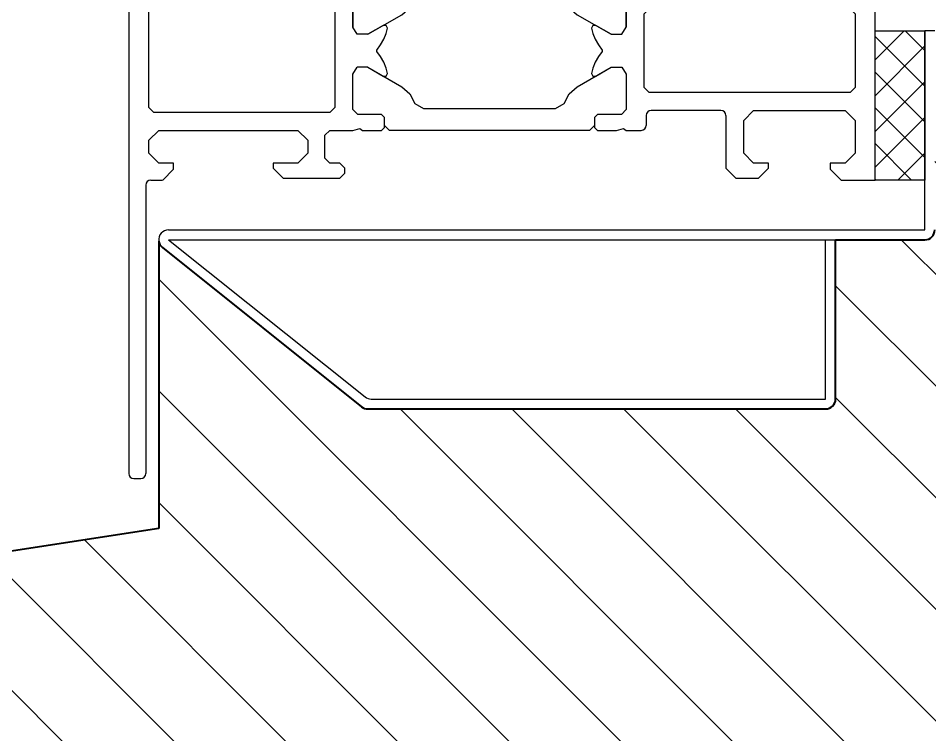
# Model space of a CAD drawing. Header units: millimetres. Extents: x 1251.1 to 1334.1, y 1577.6 to 1641.3.
# Drawn here: x 1275.2268 to 1275.3184, y 1612.5195 to 1612.5915 of the extents above; entities that cross this region are included whole.
import ezdxf

# ---------------------------------------------------------------- set-up
doc = ezdxf.new("R2010")
doc.units = ezdxf.units.MM
doc.linetypes.add('ACAD_ISO02W100', pattern=[15, 12, -3])
doc.layers.add('MONTANTI sezioni - windows structure section', color=2, linetype='Continuous')
doc.layers.add('MURATURA', color=140, linetype='Continuous')
for name, color, linetype, lineweight in [('MURATURA sezioni - section wall', 7, 'Continuous', 40), ('SEZIONI medie - small section', 2, 'Continuous', 25), ('TRATTEGGIO - hatch', 252, 'Continuous', 20)]:
    doc.layers.add(name, color=color, linetype=linetype, lineweight=lineweight)

# ---------------------------------------------------------------- blocks, each defined once
blk = doc.blocks.new('199120')
at = {"layer": 'MONTANTI sezioni - windows structure section', "linetype": 'Continuous'}
for p, q in [((-30, 74.49993897000002), (-30, 73.79992676)), ((26, 74.99993897000002), (-29.5, 74.99993897000002)), ((26, 71.59991455), (26, 74.99993897000002)), ((-0.5, 73.29992676), (-29.5, 73.29992676)), ((0, 72.79992676), (0, 71.59997558999999)), ((1.700012209999997, 71.99993897000002), (2.700012209999997, 72.99993897000002)), ((2.700012209999997, 72.99993897000002), (4, 72.99993897000002)), ((4, 72.99993897000002), (5, 71.99993897000002)), ((6.799987790000003, 72.49993897000002), (7.299987790000003, 72.99993897000002)), ((6.799987790000003, 54.79998778999999), (6.799987790000003, 72.49993897000002)), ((7.299987790000003, 72.99993897000002), (18.70001221, 72.99993897000002)), ((18.70001221, 72.99993897000002), (19.20001221, 72.49993897000002)), ((19.20001221, 72.49993897000002), (19.20001221, 54.79998778999999)), ((21, 71.99993897000002), (22, 72.99993897000002)), ((22, 72.99993897000002), (23.29998779, 72.99993897000002)), ((23.29998779, 72.99993897000002), (24.29998779, 71.99993897000002)), ((0, 71.59991455), (1.100036619999997, 70.49993897000002)), ((1.700012209999997, 70.5), (1.700012209999997, 71.99993897000002)), ((5, 71.99993897000002), (5, 65.99993897000002)), ((21, 66), (21, 71.99993897000002)), ((24.29998779, 71.99993897000002), (24.29998779, 70.49993897000002)), ((24.89996338, 70.5), (25.99993897, 71.60003661999997)), ((1.09997559, 70.5), (1.700012209999997, 70.5)), ((24.29998779, 70.5), (24.89996338, 70.5)), ((5, 66), (5, 65)), ((21, 65), (21, 66)), ((5, 65), (5, 58)), ((21, 58), (21, 65)), ((1.200012209999997, 60.5), (0.200012209999997, 59.5)), ((1.700012209999997, 60.5), (1.200012209999997, 60.5)), ((1.700012209999997, 58), (1.700012209999997, 60.5)), ((24.79998779, 60.5), (24.29998779, 60.5)), ((24.29998779, 60.5), (24.29998779, 58)), ((25.79998779, 59.5), (24.79998779, 60.5)), ((0.200012209999997, 59.5), (0.200012209999997, 53.80004882999998)), ((25.79998779, 53.79998778999999), (25.79998779, 59.5)), ((2.700012209999997, 57), (1.700012209999997, 58)), ((5, 58), (4, 57)), ((22, 57), (21, 58)), ((24.29998779, 58), (23.29998779, 57)), ((4, 57), (2.700012209999997, 57)), ((23.29998779, 57), (22, 57)), ((1.700012209999997, 54.79998778999999), (2.200012209999997, 55.29998778999999)), ((2.200012209999997, 55.29998778999999), (4.5, 55.29998778999999)), ((4.5, 55.29998778999999), (5, 54.79998778999999)), ((21, 54.79998778999999), (21.5, 55.29998778999999)), ((21.5, 55.29998778999999), (23.79998779, 55.29998778999999)), ((23.79998779, 55.29998778999999), (24.29998779, 54.79998778999999)), ((1.700012209999997, 53.79998778999999), (1.700012209999997, 54.79998778999999)), ((5, 54.79998778999999), (5, 52.5)), ((7.299987790000003, 54.29998778999999), (6.799987790000003, 54.79998778999999)), ((18.70001221, 54.29998778999999), (7.299987790000003, 54.29998778999999)), ((19.20001221, 54.79998778999999), (18.70001221, 54.29998778999999)), ((21, 52.5), (21, 54.79998778999999)), ((24.29998779, 54.79998778999999), (24.29998779, 53.79998778999999)), ((0.200012209999997, 53.79998778999999), (0.700012209999997, 53.29998778999999)), ((0.700012209999997, 53.29998778999999), (1.200012209999997, 53.29998778999999)), ((1.200012209999997, 53.29998778999999), (1.700012209999997, 53.79998778999999)), ((24.29998779, 53.79998778999999), (24.79998779, 53.29998778999999)), ((24.79998779, 53.29998778999999), (25.29998779, 53.29998778999999)), ((25.29998779, 53.29998778999999), (25.79998779, 53.79998778999999)), ((5, 52.5), (5.200012209999997, 51.77001953000001)), ((6.59997559, 52), (7.09997559, 52.5)), ((6.59997559, 52), (7.09997559, 52.5)), ((7.09997559, 52.5), (10.63995360999999, 52.5)), ((7.09997559, 52.5), (10.63995360999999, 52.5)), ((10.64001465, 52.5), (11.34002685999999, 52.04998778999999)), ((14.65997315, 52.04998778999999), (15.35998535, 52.5)), ((18.89996338, 52.5), (15.35992432, 52.5)), ((15.35998535, 52.5), (18.89996338, 52.5)), ((18.89996338, 52.5), (19.39996338, 52)), ((19.39996338, 52), (18.89996338, 52.5)), ((20.79998779, 52.22998046999999), (21, 52.5)), ((21, 51.5), (20.79998779, 52.22998046999999)), ((5.200012209999997, 51.77001953000001), (5, 51.50006103999999)), ((5, 51.5), (5, 49.59997558999999)), ((6.59997559, 49.59997558999999), (6.59997559, 52)), ((6.59997559, 49.59997558999999), (6.59997559, 52)), ((11.33996582, 50.96997069999998), (11.33996582, 52.04998778999999)), ((14.65997315, 50.96997069999998), (14.65997315, 52.04998778999999)), ((19.39996338, 52), (19.39996338, 49.59997558999999)), ((19.39996338, 49.59997558999999), (19.39996338, 52)), ((21, 49.59997558999999), (21, 51.5)), ((11.33996582, 50.96997069999998), (9.380004880000001, 47.56994629000002)), ((11.33996582, 50.96997069999998), (10.45996094, 49.44995117000002)), ((14.65997315, 50.96997069999998), (16.61999512, 47.56994629000002)), ((15.53997803, 49.44995117000002), (14.65997315, 50.96990966999999)), ((5, 49.59997558999999), (5.300048829999994, 49.29998778999999)), ((6.299987790000003, 49.29998778999999), (6.59997559, 49.59997558999999)), ((6.299987790000003, 49.29998778999999), (6.59997559, 49.59997558999999)), ((11.84997559, 49.38000488), (12.41998291, 49.70001221000001)), ((12.41998291, 49.69995117000002), (12.93994141, 50.07995605999997)), ((12.94000244, 50.07995605999997), (13.05999756, 50.07995605999997)), ((13.05999756, 50.07995605999997), (13.58001709, 49.69995117000002)), ((13.58001709, 49.69995117000002), (14.15002441, 49.37994385000002)), ((19.39996338, 49.59997558999999), (19.69995117, 49.29998778999999)), ((19.70001221, 49.29998778999999), (19.40002441, 49.59997558999999)), ((20.70001221, 49.29998778999999), (21, 49.59997558999999)), ((5, 48.79998778999999), (5.5, 49.29998778999999)), ((5, 28.70001221000001), (5, 48.79998778999999)), ((5.299987790000003, 49.29998778999999), (6.299987790000003, 49.29998778999999)), ((5.5, 49.29998778999999), (6.299987790000003, 49.29998778999999)), ((10.45996094, 49.44995117000002), (10.45996094, 49.14990233999998)), ((10.45996094, 49.15002442000002), (10.7199707, 49.00006103999999)), ((10.7199707, 49), (11.25994873, 49.14001465000001)), ((11.26000977, 49.14001465000001), (11.84997559, 49.38000488)), ((14.14996338, 49.38000488), (14.73999023, 49.14001465000001)), ((14.73999023, 49.14001465000001), (15.2800293, 49.00006103999999)), ((15.27996826, 49), (15.53997803, 49.15002442000002)), ((15.53997803, 49.15002442000002), (15.53997803, 49.45007323999999)), ((19.70001221, 49.29998778999999), (20.70001221, 49.29998778999999)), ((20.5, 49.29998778999999), (19.70001221, 49.29998778999999)), ((21, 48.79998778999999), (20.5, 49.29998778999999)), ((21, 37.69995117000002), (21, 48.79992676000001)), ((8.669982910000002, 46.77001953000001), (7.700012209999997, 46.25006103999999)), ((9.380004880000001, 47.56994629000002), (8.670043949999993, 46.76989745999998)), ((16.61999512, 47.56994629000002), (17.33001709, 46.76989745999998)), ((17.33001709, 46.77001953000001), (18.30004883, 46.25006103999999)), ((7.700012209999997, 46.25), (7.200012209999997, 45.39001465000001)), ((18.29999541999999, 46.25), (18.79999541999999, 45.39001465000001)), ((7.200012209999997, 45.39001465000001), (7.200012209999997, 32.11004638999998)), ((18.79999541999999, 45.39001465000001), (18.79999541999999, 32.11004638999998)), ((25.29998779, 37.69995117000002), (21, 37.69995117000002)), ((25.79998779, 37.19995117000002), (25.29998779, 37.69995117000002)), ((25.79998779, 36.36999512), (25.79998779, 37.20001221000001)), ((21, 35.19995117000002), (22, 36.19995117000002)), ((22, 36.19995117000002), (24.29998779, 36.19995117000002)), ((24.29998779, 36.19995117000002), (24.29998779, 35.19995117000002)), ((25.05999756, 35.40002442000002), (25.79998779, 36.37005614999998)), ((21, 32.20001221000001), (21, 35.20001221000001)), ((24.29998779, 35.19995117000002), (25.05999756, 35.39990233999998)), ((7.200012209999997, 32.10998534999999), (7.700012209999997, 31.25)), ((18.79998779, 32.10998534999999), (18.29998779, 31.25)), ((22, 31.20001221000001), (21, 32.20001221000001)), ((25.05999756, 32), (24.29998779, 32.20001221000001)), ((24.29998779, 32.20001221000001), (24.29998779, 31.20001221000001)), ((7.700012209999997, 31.25), (8.670043949999993, 30.72998046999999)), ((18.29998779, 31.25), (17.33001709, 30.72998046999999)), ((24.29998779, 31.20001221000001), (22, 31.20001221000001)), ((25.79998779, 31.02996825999998), (25.05999756, 32)), ((8.669982910000002, 30.72998046999999), (9.380004880000001, 29.92999268)), ((17.33001709, 30.72998046999999), (16.62005615, 29.92999268)), ((25.79998779, 30.20001221000001), (25.79998779, 31.03002930000002)), ((9.380004880000001, 29.92999268), (11.34002685999999, 26.52996825999998)), ((16.61999512, 29.92999268), (14.65997315, 26.52996825999998)), ((21, 28.70001221000001), (21, 29.70001221000001)), ((21, 29.70001221000001), (25.29998779, 29.70001221000001)), ((25.29998779, 29.70001221000001), (25.79998779, 30.20001221000001)), ((5.5, 28.20001221000001), (5, 28.70001221000001)), ((10.7199707, 28.5), (10.45996094, 28.34997558999999)), ((11.26000977, 28.35998534999999), (10.7199707, 28.5)), ((15.27996826, 28.5), (14.73999023, 28.35998534999999)), ((15.53997803, 28.34997558999999), (15.27996826, 28.5)), ((20.5, 28.20001221000001), (21, 28.70001221000001)), ((5.299987790000003, 28.20001221000001), (5, 27.90002442000002)), ((5, 27.89996337999997), (5, 26)), ((6.299987790000003, 28.20001221000001), (5.299987790000003, 28.20001221000001)), ((6.299987790000003, 28.20001221000001), (5.499938970000002, 28.20001221000001)), ((6.59997559, 27.89996337999997), (6.299987790000003, 28.19995117000002)), ((6.59997559, 27.89996337999997), (6.299987790000003, 28.19995117000002)), ((6.59997559, 25.5), (6.59997559, 27.89996337999997)), ((6.59997559, 25.5), (6.59997559, 27.89996337999997)), ((10.45996094, 28.34997558999999), (10.45996094, 28.04998778999999)), ((10.45996094, 28.04998778999999), (11.33996582, 26.52996825999998)), ((11.84997559, 28.11999512), (11.25994873, 28.35998534999999)), ((12.41998291, 27.79998778999999), (11.84997559, 28.11999512)), ((12.94000244, 27.41998290999999), (12.41998291, 27.79998778999999)), ((13.58001709, 27.79998778999999), (13.05999756, 27.41998290999999)), ((14.14996338, 28.11999512), (13.57995606, 27.79998778999999)), ((14.73999023, 28.35998534999999), (14.15002441, 28.11999512)), ((14.65997315, 26.52996825999998), (15.53997803, 28.04998778999999)), ((15.53997803, 28.04998778999999), (15.53997803, 28.34997558999999)), ((19.39996338, 27.89996337999997), (19.69995117, 28.19995117000002)), ((19.39996338, 27.89996337999997), (19.39996338, 25.5)), ((19.39996338, 25.5), (19.39996338, 27.89996337999997)), ((19.70001221, 28.20001221000001), (19.40002441, 27.90002442000002)), ((20.70001221, 28.20001221000001), (19.70001221, 28.20001221000001)), ((19.70001221, 28.20001221000001), (20.50006104, 28.20001221000001)), ((21, 27.89996337999997), (20.70001221, 28.19995117000002)), ((21, 26), (21, 27.89996337999997)), ((13.05999756, 27.41998290999999), (12.94000244, 27.41998290999999)), ((5, 26), (5.200012209999997, 25.26995849999997)), ((11.33996582, 26.52996825999998), (11.33996582, 25.44995117000002)), ((11.33996582, 26.52996825999998), (11.33996582, 25.44995117000002)), ((14.65997315, 26.52996825999998), (14.65997315, 25.44995117000002)), ((20.79998779, 25.72998046999999), (21, 26)), ((21, 25), (20.79998779, 25.72998046999999)), ((5.200012209999997, 25.26995849999997), (5, 25)), ((5, 25), (5, 23.5)), ((7.09997559, 25), (6.59997559, 25.5)), ((7.09997559, 25), (6.59997559, 25.5)), ((10.64001465, 25), (7.100036619999997, 25)), ((10.64001465, 25), (7.100036619999997, 25)), ((11.33996582, 25.44995117000002), (10.63995360999999, 24.99993897000002)), ((11.33996582, 25.44995117000002), (10.63995360999999, 24.99993897000002)), ((14.65997315, 25.44995117000002), (15.35998535, 24.99993897000002)), ((18.89996338, 25), (15.35992432, 25)), ((15.35998535, 25), (18.89996338, 25)), ((19.39996338, 25.5), (18.89996338, 25)), ((18.89996338, 25), (19.39996338, 25.5)), ((21, 23.5), (21, 25)), ((6.5, 23), (5.5, 23)), ((8.799987790000003, 22.69995117000002), (9.299987790000003, 23.19995117000002)), ((9.299987790000003, 23.19995117000002), (16.70001221, 23.19995117000002)), ((16.70001221, 23.19995117000002), (17.20001221, 22.69995117000002)), ((19, 22.5), (19.5, 23)), ((19.5, 23), (20.5, 23)), ((20.5, 23), (21, 23.5)), ((7, 15.5), (7, 22.5)), ((8.799987790000003, 2.5), (8.799987790000003, 22.69995117000002)), ((17.20001221, 22.69995117000002), (17.20001221, 2.499938970000017)), ((19, 13.42999268), (19, 22.5)), ((1.200012209999997, 15), (0.200012209999997, 14)), ((6.5, 15), (1.200012209999997, 15)), ((41.39996338, 15), (40.89996338, 14.29998778999999)), ((44.20001221, 15), (41.40002441, 15)), ((44.70001221, 14.5), (44.20001221, 15)), ((49.20001221, 15), (48.70001221, 14.5)), ((50.5, 15), (49.20001221, 15)), ((51, 14.5), (50.5, 15)), ((0.200012209999997, 14), (0.200012209999997, 11.69995117000002)), ((40.89996338, 14.29998778999999), (41.39996338, 13.79998778999999)), ((41.39996338, 13.79998778999999), (41.89996338, 13.79998778999999)), ((41.89996338, 13.79998778999999), (42.39996338, 13.29998778999999)), ((43.70001221, 12.5), (43.70001221, 14)), ((43.70001221, 14), (44.70001221, 14)), ((44.70001221, 14), (44.70001221, 14.5)), ((48.70001221, 14.5), (48.70001221, 14)), ((48.70001221, 14), (49.70001221, 14)), ((49.70001221, 14), (49.70001221, 12.5)), ((51, 0.5), (51, 14.5)), ((1.700012209999997, 12.19995117000002), (2.700012209999997, 13.19995117000002)), ((2.700012209999997, 13.19995117000002), (6, 13.19995117000002)), ((6, 13.19995117000002), (7, 12.19995117000002)), ((19.92999268, 12.42999268), (19, 13.42999268)), ((42.39996338, 13.29998778999999), (42.39996338, 12.5)), ((1.700012209999997, 10.69995117000002), (1.700012209999997, 12.19995117000002)), ((7, 12.19995117000002), (7, 2.999938970000017)), ((26, 12), (19.92999268, 12.42999268)), ((41.89996338, 12), (25.99993897, 12)), ((42.39996338, 12.5), (41.89996338, 12)), ((44.70001221, 11.5), (43.70001221, 12.5)), ((49.70001221, 12.5), (48.70001221, 11.5)), ((0.200012209999997, 11.69995117000002), (1.200012209999997, 10.69995117000002)), ((48.70001221, 11.5), (44.70001221, 11.5)), ((1.200012209999997, 10.69995117000002), (1.700012209999997, 10.69995117000002)), ((48.70001221, 10.29998778999999), (19.5, 10.29998778999999)), ((19, 9.799987789999989), (19, 2.5)), ((49.20001221, 2.5), (49.20001221, 9.799987789999989)), ((1.09997559, 4.5), (0, 3.399963379999974)), ((1.700012209999997, 4.5), (1.100036619999997, 4.5)), ((1.700012209999997, 3), (1.700012209999997, 4.5)), ((0, 3.399963379999974), (0, 0)), ((2.700012209999997, 2), (1.700012209999997, 3)), ((7, 3), (6, 2)), ((6, 2), (2.700012209999997, 2)), ((9.299987790000003, 2), (8.799987790000003, 2.5)), ((16.70001221, 2), (9.299987790000003, 2)), ((17.20001221, 2.5), (16.70001221, 2)), ((48.70001221, 2), (19.5, 2)), ((0, 0), (50.5, 0)), ((50.5, 0), (51, 0.5))]:
    blk.add_line(p, q, dxfattribs=at)
for centre, start, end in [((-29.5, 74.49993897000002), 90, 180), ((-29.5, 73.79992676), 180, 270), ((-0.5, 72.79992676), 0, 90), ((5.5, 23.5), 180, 270), ((6.5, 22.5), 0, 90), ((6.5, 15.5), 270, 0), ((19.5, 9.799987789999989), 90, 180), ((48.70001221, 9.799987789999989), 0, 90), ((19.5, 2.5), 180, 270), ((48.70001221, 2.5), 270, 0)]:
    blk.add_arc(centre, 0.5, start, end, dxfattribs=at)

msp = doc.modelspace()

# ---------------------------------------------------------------- hatches: boundary and pattern name
at = {"layer": 'MURATURA', "linetype": 'ACAD_ISO02W100'}
h = msp.add_hatch(dxfattribs=at)
h.set_pattern_fill('ANSI35', color=3, scale=0.05)
h.set_pattern_definition([(45, (0, 0), (-0.2245064030267288, 0.2245064030267289), []), (45, (0.2245065000000001, 0), (-0.2245064030267288, 0.2245064030267289), [0.396875, -0.079375, 0, -0.079375])])
h.paths.add_polyline_path([(1275.456753483145, 1615.634523159729), (1275.156753483145, 1615.634523159729), (1275.156753483145, 1613.888217224021), (1275.456753483146, 1613.888217224021)])
h.paths.add_polyline_path([(1275.456753483146, 1612.502217224021), (1275.156753483145, 1612.502217224021), (1275.156753483145, 1611.751262682027), (1275.456753483146, 1611.751262682027)])
h.paths.add_polyline_path([(1275.456753483146, 1611.751262682027), (1275.156753483145, 1611.751262682027), (1275.156753483145, 1610.859523159729), (1275.456753483146, 1610.859523159729)])
h.paths.add_polyline_path([(1276.706753483145, 1610.859523159729), (1275.456753483145, 1610.859523159729), (1275.456753483146, 1610.559523159729), (1276.706753483145, 1610.559523159729)])
h.paths.add_polyline_path([(1280.083173709272, 1610.859523159729), (1279.606753483146, 1610.859523159729), (1278.092753483145, 1610.859523159729), (1278.092753483145, 1610.559523159729), (1280.083173709272, 1610.559523159729)])
h.paths.add_polyline_path([(1281.066059752196, 1610.798323204241), (1281.088141802334, 1610.798323204241), (1281.088141802334, 1610.853528329592), (1281.066059752196, 1610.853528329592), (1280.383173709272, 1610.859523159729), (1280.383173709272, 1610.559523159729), (1281.066059752196, 1610.559523159729)])
h.paths.add_polyline_path([(1286.476753483145, 1610.859523159729), (1283.906555309423, 1610.859523159729), (1283.906555309423, 1610.559523159729), (1286.476753483145, 1610.559523159729)])
h.paths.add_polyline_path([(1283.431753483145, 1610.859523159729), (1282.810541713302, 1610.859523159729), (1282.810541713302, 1610.853528329592), (1282.788459663164, 1610.853528329592), (1282.788459663164, 1610.798323204241), (1282.810541713302, 1610.798323204241), (1282.810541713302, 1610.559523159729), (1283.431753483145, 1610.559523159729)])
h.paths.add_polyline_path([(1287.856753483145, 1610.859523159729), (1286.476753483145, 1610.859523159729), (1286.476753483145, 1610.559523159729), (1287.856753483145, 1610.559523159729)])
h.paths.add_polyline_path([(1288.156753483145, 1620.259523159729), (1287.856753483144, 1620.259523159729), (1287.856753483144, 1619.927217224021), (1288.156753483145, 1619.927217224021)])
h.paths.add_polyline_path([(1288.156753483145, 1618.409523159729), (1287.856753483144, 1618.409523159729), (1287.856753483144, 1618.059523159729), (1287.731753483143, 1618.059523159729), (1287.731753483143, 1618.042164282457), (1287.742994117388, 1618.042291516555), (1287.743056600734, 1618.036771357635), (1287.731753483143, 1618.036643416282), (1287.731753483143, 1617.909523159729), (1287.856753483144, 1617.909523159729), (1287.856753483144, 1616.268433821685, -0.09632442020552003), (1287.890346662308, 1616.260620894303), (1287.892460222294, 1616.261089947665, -1.409615050015798), (1287.905630186941, 1616.253700762244), (1287.920838684319, 1616.253700762244), (1287.920838684319, 1616.267700762244), (1287.925838684319, 1616.267700762244), (1287.925838684319, 1616.302200762244), (1288.035838684319, 1616.302200762244), (1288.035838684319, 1616.312200762244), (1287.980838684319, 1616.312200762244), (1287.980838684319, 1617.512200762244), (1287.941338684319, 1617.505000762244, -0.4142135623731002), (1287.942638684319, 1617.503700762245), (1287.946338684319, 1617.469200762244, -0.4142135623730951), (1287.947338684318, 1617.470200762244), (1287.966338684319, 1617.470200762244), (1287.966338684319, 1617.455200762245), (1287.942838684319, 1617.455200762245), (1287.942838684319, 1617.016534821501), (1287.942838684319, 1616.985674771253, -0.3790516119486363), (1287.94607038237, 1616.972544212884, 0.620867106915617), (1287.947540199818, 1616.971518201157, -0.7297554518617066), (1287.955522456552, 1616.949632983766, -0.5119182938506173), (1287.956838684318, 1616.948684300468), (1287.956838684319, 1616.927684300468), (1287.952838684319, 1616.927684300468), (1287.952838684319, 1616.918184300468), (1287.946088684319, 1616.915184300468), (1287.946088684319, 1616.913784821501), (1287.952838684319, 1616.913784821501), (1287.945588684319, 1616.915684300468, -1), (1287.944588684318, 1616.915684300468), (1287.94437192472, 1616.913784821501), (1287.944588684318, 1616.913784821501), (1287.944588684318, 1616.917684300468), (1287.943588684319, 1616.917684300468), (1287.944588684318, 1616.915684300468, 1), (1287.945588684319, 1616.915684300468), (1287.944588575847, 1616.927173886061, 0.4203278659906254), (1287.944088684319, 1616.927684300468), (1287.943338684319, 1616.927684300468, -0.4142135625510318), (1287.942838684319, 1616.928184300468, -1.067497911794788), (1287.945359165693, 1616.928349049124), (1287.946088684319, 1616.930989715194), (1287.946088684319, 1616.939684300468), (1287.945600615065, 1616.945331958972, -0.4883684815509557), (1287.945280935352, 1616.943787409157), (1287.944338684319, 1616.945431950885), (1287.944338684319, 1616.943818275064, 0.5773502690743991), (1287.945838684319, 1616.944684300468, 0.4202604686357269), (1287.937034562273, 1616.947708077995), (1287.938477291764, 1616.945190034751), (1287.937926534358, 1616.947245489373), (1287.935452718998, 1616.94839904842), (1287.935210026717, 1616.948008377082), (1287.934457858347, 1616.948862959561), (1287.931838684319, 1616.950084300468), (1287.93387604004, 1616.951034335043), (1287.936049672383, 1616.956321624474), (1287.938763953429, 1616.951584300468), (1287.939728677248, 1616.951584300468), (1287.942838684319, 1616.956970990725), (1287.942838684319, 1616.97516320439), (1287.942482823222, 1616.975784300468), (1287.941567801006, 1616.975784300468), (1287.939040546635, 1616.971406967493), (1287.937071039432, 1616.974844413209), (1287.935452718998, 1616.97559904842), (1287.935210026717, 1616.975208377082), (1287.934457858347, 1616.976062959561), (1287.931838684319, 1616.977284300468), (1287.930838684319, 1616.977284300468), (1287.919262518752, 1616.981334821501), (1287.910688684318, 1616.984334821501, -0.4142135623730947), (1287.910188684318, 1616.984834821501), (1287.910188684318, 1616.987334821501), (1287.942838684319, 1616.987334821501), (1287.942838684319, 1617.016534821501), (1287.942838684319, 1617.450700762244), (1287.942654862448, 1617.450900762244), (1287.923238684319, 1617.450900762244), (1287.923238684319, 1617.448900762245), (1287.916688684319, 1617.448900762245), (1287.916688684319, 1617.450900762244), (1287.898038684319, 1617.450900762244), (1287.898038684319, 1617.464700762245), (1287.884338684318, 1617.464700762245), (1287.884338684318, 1617.466543243461, -0.271448357002577), (1287.884338684318, 1617.476858281027), (1287.884338684318, 1617.531479555636), (1287.892003929958, 1617.556200762245), (1287.890666078769, 1617.556200762245, 0.8555416619106179), (1287.889748667093, 1617.562057045812), (1287.888338684319, 1617.564700762244), (1287.8901844182, 1617.564700762244), (1287.891683197536, 1617.573200762244), (1287.900338684319, 1617.573200762244), (1287.900338684319, 1617.573700762244, 0.2035297149911668), (1287.893862767395, 1617.570950762245), (1287.89534493823, 1617.570950762245, -0.3567297367405337), (1287.905406158356, 1617.57210024592, 0.2481821583237706), (1287.912838684319, 1617.571249655855), (1287.912838684319, 1617.574300762245), (1287.915838684318, 1617.573700762244), (1287.915838684318, 1617.605200762245), (1288.156753483145, 1617.605200762245)])
h.paths.add_polyline_path([(1287.927988684319, 1617.440700762244), (1287.928888684318, 1617.440700762244, 1), (1287.928888684318, 1617.441300762245), (1287.9282427172, 1617.441160347003, -0.5898519522632197)], flags=16)
h.paths.add_polyline_path([(1287.927688684319, 1616.999234821501, -7.433347962074191), (1287.926252754182, 1617.003457354266, 0.8217885193811031), (1287.926138684319, 1617.004034821501, 2.061552811797804), (1287.924938684319, 1617.003734821501)], flags=16)
h.paths.add_polyline_path([(1287.927688684319, 1616.995034821501), (1287.928688684319, 1616.989534821501), (1287.928688684319, 1616.992534821501), (1287.927688684319, 1617.00344391241)], flags=16)
h.paths.add_polyline_path([(1287.928688684319, 1617.450700762244), (1287.928688684319, 1617.447700762244), (1287.927488684319, 1617.430900762244), (1287.927488684319, 1616.995034821501), (1287.926688684319, 1616.995034821501), (1287.926688684319, 1617.430900762244), (1287.926688684319, 1617.445000762245)], flags=16)
h.paths.add_polyline_path([(1287.918888684319, 1617.445200762244), (1287.918888684319, 1617.430700762244), (1287.918888684319, 1616.995034821501), (1287.916688684319, 1616.989534821501), (1287.916688684319, 1616.992534821501), (1287.917688684319, 1617.430700762244), (1287.917688684319, 1617.445200762244)], flags=16)
h.paths.add_polyline_path([(1287.902538684318, 1617.450700762244), (1287.902538684318, 1617.016534821501), (1287.906438684319, 1616.988884821501), (1287.906438684319, 1617.016534821501)], flags=16)
h.paths.add_polyline_path([(1287.918688684319, 1617.445000762245), (1287.918688684319, 1617.430900762244), (1287.917888684319, 1617.430900762244), (1287.917888684319, 1617.445000762245)], flags=0)
h.paths.add_polyline_path([(1287.918688684319, 1616.995034821501), (1287.917888684319, 1616.995034821501), (1287.917888684319, 1617.016534821501), (1287.918688684319, 1617.016534821501)], flags=0)
h.paths.add_polyline_path([(1287.947221021968, 1616.976684300468), (1287.946095408117, 1616.976684300468), (1287.946095408117, 1616.972592205622, 0.105172265182314)], flags=17)
h.paths.add_polyline_path([(1287.947221021968, 1616.977884300468), (1287.945910087964, 1616.977884300468), (1287.945910087964, 1616.982318006593, -0.1148136773592622)], flags=17)
h.paths.add_polyline_path([(1287.905538684319, 1616.935034821501), (1287.905338684319, 1616.935034821501), (1287.905338684319, 1616.925034821501), (1287.905538684319, 1616.924881880325)], flags=16)
h.paths.add_polyline_path([(1287.942638684319, 1616.911831412435), (1287.941567801006, 1616.907834821501), (1287.942532524826, 1616.907834821501), (1287.942638684319, 1616.908020105157)], flags=16)
h.paths.add_polyline_path([(1287.942357822973, 1616.907182825313), (1287.942410728055, 1616.907380269766), (1287.942195012734, 1616.90700663987)], flags=0)
h.paths.add_polyline_path([(1287.942748225786, 1616.906934821501), (1287.942838684319, 1616.907477645112), (1287.942838684319, 1616.907834821501), (1287.941548385876, 1616.907834821501), (1287.941698365865, 1616.906934821501)], flags=0)
h.paths.add_polyline_path([(1287.941538684319, 1616.911026916347), (1287.943588684319, 1616.911026916347), (1287.943588684319, 1616.913784821501), (1287.941538684319, 1616.926312599279)], flags=16)
h.paths.add_polyline_path([(1287.912529455188, 1616.917851586117), (1287.911888684319, 1616.917209015733), (1287.911888684319, 1616.923734430852, -0.4784323438488244)], flags=16)
h.paths.add_polyline_path([(1287.954588684319, 1616.911034821501), (1287.953588684318, 1616.913784821501), (1287.953588684318, 1616.911034821501)], flags=16)
h.paths.add_polyline_path([(1287.950838684319, 1616.896534821501), (1287.951088684319, 1616.896534821501), (1287.951088684319, 1616.899284821501), (1287.951052778073, 1616.900634821501), (1287.950838684319, 1616.900634821501)], flags=16)
h.paths.add_polyline_path([(1287.954588684319, 1616.899284821501), (1287.954588684319, 1616.89946099648), (1287.95452462069, 1616.899284821501)], flags=16)
h.paths.add_polyline_path([(1287.946088684319, 1616.893784821501), (1287.948458625405, 1616.893784821501), (1287.946088684319, 1616.896349458234)], flags=16)
h.paths.add_polyline_path([(1287.942482823222, 1616.899734821501), (1287.941567801006, 1616.899734821501), (1287.941307993385, 1616.899284821501), (1287.942740653691, 1616.899284821501)], flags=0)
h.paths.add_polyline_path([(1287.92787604004, 1616.905384786926), (1287.926896192359, 1616.905841697403), (1287.927165983944, 1616.904834821501), (1287.928102133703, 1616.904834821501)], flags=16)
h.paths.add_polyline_path([(1287.928457858347, 1616.907556162408), (1287.928097746804, 1616.907388239638), (1287.928312453654, 1616.907013504708)], flags=16)
h.paths.add_polyline_path([(1287.938410728055, 1616.907380269765), (1287.937801809433, 1616.906325591775), (1287.937964968686, 1616.905716673154)], flags=0)
h.paths.add_polyline_path([(1287.938898205775, 1616.907834821501), (1287.937567801006, 1616.907834821501), (1287.936964968686, 1616.905585020655), (1287.937165983944, 1616.904834821501), (1287.938398272479, 1616.904834821501)], flags=0)
h.paths.add_polyline_path([(1287.939567801006, 1616.907834821501), (1287.939048185764, 1616.908734821501), (1287.937770128775, 1616.906504186592), (1287.938178014302, 1616.904056546894), (1287.93824829249, 1616.903934821501), (1287.938763953429, 1616.904834821501)], flags=0)
h.paths.add_polyline_path([(1287.946914791851, 1616.903784821501, -0.2283360803227158), (1287.945187847657, 1616.895100399207), (1287.942532524826, 1616.899734821501), (1287.939567801006, 1616.899734821501), (1287.937040546634, 1616.895357488525), (1287.934532524825, 1616.899734821501), (1287.933567801006, 1616.899734821501), (1287.931494668821, 1616.896144051226), (1287.930743433566, 1616.898947699366), (1287.929452718998, 1616.899549569453), (1287.929210026717, 1616.899158898115), (1287.928457858347, 1616.900013480594), (1287.925838684319, 1616.901234821501), (1287.92787604004, 1616.902184856076), (1287.928386797842, 1616.90342725769), (1287.929703733222, 1616.908342127437), (1287.929996626441, 1616.907834821501), (1287.930532524825, 1616.907834821501), (1287.933040546634, 1616.912212154475), (1287.935567801006, 1616.907834821501), (1287.936532524825, 1616.907834821501), (1287.937048185764, 1616.908734821501), (1287.937567801006, 1616.907834821501), (1287.939629717532, 1616.904834821501), (1287.942763953429, 1616.904834821501), (1287.943567801006, 1616.907834821501), (1287.943019017432, 1616.908785342534), (1287.945910087964, 1616.908785342534), (1287.945910087964, 1616.915184300468), (1287.950588684319, 1616.915184300468, 0.520473367305674), (1287.951058581031, 1616.915855172), (1287.953588684318, 1616.910858646523), (1287.951058581031, 1616.915855172, -0.5204733673048683), (1287.950588684319, 1616.915184300468), (1287.946095408117, 1616.915184300468), (1287.946095408117, 1616.911026916347, -0.07153290864980856), (1287.947050552276, 1616.908284821501), (1287.950639377775, 1616.908284821501, 0.2808556642637923), (1287.947083163659, 1616.908109204429, -0.1072910989195366)], flags=16)
h.paths.add_polyline_path([(1287.950338684319, 1616.891184300468, -0.5204733673209005), (1287.950808581031, 1616.890513428937), (1287.952862292304, 1616.893784821501)], flags=16)
h.paths.add_polyline_path([(1287.950338684319, 1616.909184300468), (1287.949338684318, 1616.909184300468), (1287.9461923721, 1616.905734821501), (1287.947221021968, 1616.905734821501)], flags=16)
h.paths.add_polyline_path([(1287.929548385877, 1616.899734821501), (1287.930178014302, 1616.903513096107), (1287.927996626441, 1616.899734821501)], flags=0)
h.paths.add_polyline_path([(1287.933048185763, 1616.908734821501), (1287.932187199802, 1616.907232114377), (1287.932660196806, 1616.906406577146)], flags=0)
h.paths.add_polyline_path([(1287.933567801006, 1616.907834821501), (1287.932201775602, 1616.910200846904), (1287.931703733222, 1616.908342127436), (1287.93199662644, 1616.907834821501)], flags=0)
h.paths.add_polyline_path([(1287.947221021968, 1616.901834821501), (1287.946095408117, 1616.901834821501), (1287.946095408117, 1616.896542726655), (1287.941387844062, 1616.896542726655), (1287.940532524826, 1616.899734821501), (1287.937567801006, 1616.899734821501), (1287.935040546635, 1616.895357488526), (1287.930813655032, 1616.902734821501), (1287.932201260124, 1616.902734821501), (1287.932322728315, 1616.903188146961), (1287.931540508162, 1616.907882094093), (1287.93293382641, 1616.905468796098), (1287.933703733222, 1616.908342127436), (1287.936248292491, 1616.903934821501), (1287.936763953429, 1616.904834821501), (1287.943838684319, 1616.904834821501), (1287.943838684319, 1616.908837452624, -0.1980842244545885)], flags=0)
h.paths.add_polyline_path([(1287.944588684318, 1616.899284821501), (1287.945838684319, 1616.896690899069), (1287.945838684319, 1616.901834821501), (1287.944588684318, 1616.902991397146)], flags=0)
h.paths.add_polyline_path([(1287.941728677248, 1616.902734821501), (1287.942941112813, 1616.904834821501), (1287.942763953429, 1616.904834821501), (1287.941560744573, 1616.902734821501)], flags=0)
h.paths.add_polyline_path([(1287.936398272479, 1616.902734821501), (1287.937048185764, 1616.898834821501), (1287.934813655032, 1616.902734821501), (1287.936398272479, 1616.902734821501), (1287.935796734173, 1616.906344532907), (1287.93672029054, 1616.90289777362), (1287.936813655032, 1616.902734821501)], flags=0)
h.paths.add_polyline_path([(1287.910338684319, 1616.908834821501, -0.4142135623731176), (1287.910638684319, 1616.908534821501), (1287.910838684319, 1616.908534821501, 0.4142135623730951), (1287.910338684319, 1616.909034821501, 2.305040646832476), (1287.903310244635, 1616.909034821501)], flags=16)
h.paths.add_polyline_path([(1287.905538684319, 1616.899034821501, 1.287696884126436), (1287.907038684319, 1616.900034821501, 3.004626061660565)], flags=16)
h.paths.add_polyline_path([(1287.945910087964, 1616.905926916347), (1287.945838684319, 1616.906934821501), (1287.945838684319, 1616.905849646742), (1287.945910087964, 1616.90473298689)], flags=0)
h.paths.add_polyline_path([(1287.932312453654, 1616.900556138293), (1287.933017845774, 1616.901787282367), (1287.932763953429, 1616.902734821501), (1287.931728677248, 1616.902734821501)], flags=0)
h.paths.add_polyline_path([(1287.909188684319, 1616.885534821501), (1287.909188684319, 1616.887534821501), (1287.899338684319, 1616.887534821501), (1287.899338684319, 1616.872534821501), (1287.906038684319, 1616.872534821501), (1287.906038684319, 1616.871034821501), (1287.904038684319, 1616.871034821501), (1287.904038684319, 1616.869034821501), (1287.899338684319, 1616.869034821501), (1287.899338684319, 1616.858034821501), (1287.904038684319, 1616.858034821501), (1287.941338684319, 1616.856034821501), (1287.941338684319, 1616.871034821501), (1287.939338684319, 1616.871034821501), (1287.939338684319, 1616.872534821501), (1287.941338684319, 1616.887534821501), (1287.936188684319, 1616.887534821501), (1287.936188684319, 1616.885034821501), (1287.909688684319, 1616.885234821501, -0.4142135623731173), (1287.909388684319, 1616.885534821501), (1287.909388684319, 1616.887534821501), (1287.909188684319, 1616.887534821501), (1287.909188684319, 1616.885534821501, 0.7207592199694189), (1287.910088684319, 1616.885234821501), (1287.935688684319, 1616.885234821501), (1287.935905498205, 1616.885327477008, -0.2047200237792095), (1287.935688684319, 1616.885234821501), (1287.909688684319, 1616.885234821501), (1287.909688684319, 1616.885034821501, -0.4142135622399033)], flags=16)
h.paths.add_polyline_path([(1287.950838684319, 1616.886684300468, 0.414213562373095), (1287.950338684319, 1616.887184300468, 0.849882950130926), (1287.950838684319, 1616.881965206704)], flags=16)
h.paths.add_polyline_path([(1287.946838684318, 1616.870184300468), (1287.948838684319, 1616.870184300468, 0.414213562373095), (1287.949338684319, 1616.870684300468, 0.4142135622399026), (1287.949838684319, 1616.870184300468, 1.917188118692041), (1287.950366635168, 1616.870940898769), (1287.954817387085, 1616.872393207077, 0.5219940003537873), (1287.947313025968, 1616.870842414351, -0.5119182938458535)], flags=16)
h.paths.add_polyline_path([(1287.967402418237, 1616.888666090777, -0.2440710539835995), (1287.967402418237, 1616.868702510159, -0.7852834424796222), (1287.963838684319, 1616.869572314453), (1287.963838684319, 1616.882684300468), (1287.961838684319, 1616.882684300468, 1.153515665027133), (1287.964252698354, 1616.886616489485, -1.103250625712284)], flags=16)
h.paths.add_polyline_path([(1287.927988684319, 1616.824534821501), (1287.928888684318, 1616.824534821501, 1), (1287.928888684318, 1616.825134821501), (1287.9282427172, 1616.82499440626, -0.5898519522632197)], flags=0)
h.paths.add_polyline_path([(1287.927688684319, 1616.383400762244, -7.433347967348145), (1287.926252754182, 1616.38762329501, 0.821788519393153), (1287.926138684319, 1616.388200762245, 2.061552811797659), (1287.924938684319, 1616.387900762244)], flags=16)
h.paths.add_polyline_path([(1287.927688684319, 1616.383400762244), (1287.927293684319, 1616.375500762244), (1287.923438684319, 1616.375500762244), (1287.923438684319, 1616.373700762245), (1287.928688684319, 1616.373700762245), (1287.928688684319, 1616.376700762244), (1287.927688684319, 1616.385100762244)], flags=16)
h.paths.add_polyline_path([(1287.917688684319, 1616.829034821501), (1287.916688684319, 1616.834534821501), (1287.916688684319, 1616.831534821501), (1287.917688684319, 1616.632519340037)], flags=0)
h.paths.add_polyline_path([(1287.921938684319, 1616.834534821501), (1287.906438684319, 1616.834534821501), (1287.906438684319, 1616.393700762244), (1287.906438684319, 1616.373050762244), (1287.907873869503, 1616.371500762245), (1287.916688684319, 1616.371500762245), (1287.916688684319, 1616.376700762244), (1287.917888684319, 1616.397100762243), (1287.917888684319, 1616.8327348215), (1287.921938684319, 1616.832734821501)], flags=16)
h.paths.add_polyline_path([(1287.928688684319, 1616.836734821501), (1287.928688684319, 1616.831534821501), (1287.927488684319, 1616.393700762243), (1287.927488684319, 1616.828834821501), (1287.926688684319, 1616.828834821501), (1287.926688684319, 1616.393700762244), (1287.926488684319, 1616.379200762244), (1287.926488684319, 1616.829034821501), (1287.929568684319, 1616.836734821501)], flags=16)
h.paths.add_polyline_path([(1287.923938684319, 1616.840234821501), (1287.912438684319, 1616.841734821501, -1), (1287.912438684319, 1616.842734821501), (1287.921438684319, 1616.842734821501), (1287.932938684319, 1616.841234821501, -1), (1287.932938684319, 1616.840234821501)], flags=16)
h.paths.add_polyline_path([(1287.938938684319, 1616.835184821501), (1287.938938684319, 1616.393700762244), (1287.942838684319, 1616.373700762244), (1287.942838684319, 1616.393700762244)], flags=16)
h.paths.add_polyline_path([(1287.943838684319, 1616.369700762245, -0.4142135624063931), (1287.944838684319, 1616.370700762245), (1287.942838684319, 1616.370700762244)], flags=16)
h.paths.add_polyline_path([(1287.942638684319, 1616.320700762245), (1287.942638684319, 1616.352400762244), (1287.941538684319, 1616.352400762244), (1287.941538684319, 1616.337000762245)], flags=16)
h.paths.add_polyline_path([(1287.918688684319, 1616.828834821501), (1287.917888684319, 1616.828834821501), (1287.917688684319, 1616.829034821501), (1287.918688684319, 1616.829034821501), (1287.918688684319, 1616.393700762244), (1287.918888684319, 1616.379200762244), (1287.918888684319, 1616.393700762244)], flags=16)
h.paths.add_polyline_path([(1287.918688684319, 1616.393500762244), (1287.918688684319, 1616.379200762244), (1287.917888684319, 1616.379200762244), (1287.917888684319, 1616.393500762244)], flags=0)
h.paths.add_polyline_path([(1287.966338684319, 1616.355200762245), (1287.966338684319, 1616.368200762244, 1), (1287.964338684319, 1616.368200762244), (1287.96438290531, 1616.355494848093, 1.161609647338991)], flags=16)
h.paths.add_polyline_path([(1287.932938684319, 1616.368000762244), (1287.923938684319, 1616.368000762244), (1287.923938684319, 1616.365500762244, -0.4142135623064989), (1287.923438684319, 1616.366000762244), (1287.923438684319, 1616.368000762244), (1287.921438684319, 1616.368000762244, -0.4142135623730941), (1287.921938684319, 1616.367500762245), (1287.923438684319, 1616.367500762245)], flags=16)
h.paths.add_polyline_path([(1287.897838684318, 1616.354787637359), (1287.898177516824, 1616.354200762244), (1287.899748691389, 1616.354200762244), (1287.897838684318, 1616.357508991535)], flags=16)
h.paths.add_polyline_path([(1287.901588684319, 1616.327750762244), (1287.901388684319, 1616.32779765508), (1287.901388684319, 1616.327550762245, -0.4142135623682167)], flags=16)
h.paths.add_polyline_path([(1287.905538684319, 1616.319200762244), (1287.905338684319, 1616.319200762244), (1287.905338684319, 1616.309200762244), (1287.905538684319, 1616.309047821068)], flags=16)
h.paths.add_polyline_path([(1287.891456346669, 1616.331300762244), (1287.892838684319, 1616.331300762244), (1287.892838684319, 1616.335858281028, 0.1183644341850213)], flags=16)
h.paths.add_polyline_path([(1287.88295634667, 1616.353300762244), (1287.884338684318, 1616.353300762244), (1287.884338684318, 1616.357858281027, 0.1183644341738465)], flags=16)
h.paths.add_polyline_path([(1287.8993467676, 1616.352700762244), (1287.899884623605, 1616.354708068181), (1287.900177516824, 1616.354200762244), (1287.900713415209, 1616.354200762244), (1287.902658182147, 1616.357595027962), (1287.902045604771, 1616.35530885807), (1287.903073641332, 1616.354829476748), (1287.904658182147, 1616.357595027962), (1287.903748691389, 1616.354200762244), (1287.904772029168, 1616.354200762244), (1287.9062881547, 1616.356214066733), (1287.905601328597, 1616.353650796819), (1287.907638684319, 1616.352700762244), (1287.905019510291, 1616.351479421337), (1287.902066491566, 1616.348124324046), (1287.902429182873, 1616.350300762244), (1287.901909567631, 1616.351200762244), (1287.900944843812, 1616.351200762244), (1287.899000076873, 1616.347806496526), (1287.899909567631, 1616.351200762244), (1287.894838684319, 1616.351200762244), (1287.894838684319, 1616.343700762244), (1287.897838684318, 1616.343700762244), (1287.897838684318, 1616.318200762244), (1287.897838684318, 1616.299200762244), (1287.911338684319, 1616.300900762245, 0.9052897873489504), (1287.912088684319, 1616.308426013914), (1287.912088684319, 1616.308200762244), (1287.915838684318, 1616.308200762244), (1287.915838684318, 1616.296200762244), (1287.894838684319, 1616.296200762244), (1287.894838684319, 1616.319450762244), (1287.893673822462, 1616.32432887276, -0.1551992392312012), (1287.891456346669, 1616.330100762244), (1287.893838684319, 1616.330100762244), (1287.895578996742, 1616.342700762244, -3.830235307395358), (1287.89428435551, 1616.346305565512, 1.795423136582553), (1287.892838684319, 1616.347200762244), (1287.892698684318, 1616.348200762244), (1287.886838684318, 1616.348200762244), (1287.886838684319, 1616.294815425555, 0.07530872579190465), (1287.887287293733, 1616.291853848631), (1287.892614084269, 1616.266232951754, -0.4101860522196146), (1287.890676512438, 1616.262491567354), (1287.891799468933, 1616.268860170107), (1287.887287293733, 1616.291853848631, -0.0753087257933803), (1287.886838684319, 1616.294815425555), (1287.886838684318, 1616.34467891707, -0.2302041215692192), (1287.882938684319, 1616.352700762244)], flags=16)
h.paths.add_polyline_path([(1287.905077987209, 1616.354923807593), (1287.904612734086, 1616.354111786011), (1287.905601328598, 1616.353650796819)], flags=16)
h.paths.add_polyline_path([(1287.903480742196, 1616.351200762244), (1287.900579162862, 1616.351200762244), (1287.901229076147, 1616.355100762244)], flags=0)
h.paths.add_polyline_path([(1287.894338684319, 1616.340700762244), (1287.893338684318, 1616.336200762244), (1287.893838684319, 1616.336200762244), (1287.897838684318, 1616.340700762244)], flags=0)
h.paths.add_polyline_path([(1287.894838684319, 1616.317200762245, 1.593227826171133), (1287.896078996742, 1616.318200762244, 1.593227826457661)], flags=0)
h.paths.add_polyline_path([(1287.897338684319, 1616.317700762245), (1287.897838684318, 1616.318200762244), (1287.896078996742, 1616.318200762244), (1287.895338684319, 1616.317700762244)], flags=0)
h.paths.add_polyline_path([(1287.894338684319, 1616.320700762244), (1287.893338684318, 1616.325200762244), (1287.893838684319, 1616.325200762244), (1287.897838684318, 1616.320700762244)], flags=16)
h.paths.add_polyline_path([(1285.35187570695, 1616.537647686661), (1286.713744738328, 1616.537647686661), (1286.713744738328, 1617.155860510672), (1285.35187570695, 1617.155860510672)], flags=9)
h.paths.add_polyline_path([(1280.827885312759, 1613.11427060983), (1282.585320510577, 1613.11427060983), (1282.585320510577, 1613.732483433841), (1280.827885312759, 1613.732483433841)], flags=9)
h.paths.add_polyline_path([(1276.848213701629, 1612.972055608124), (1278.302988599309, 1612.972055608124), (1278.302988599309, 1613.590268432135), (1276.848213701629, 1613.590268432135)], flags=9)
h.paths.add_polyline_path([(1281.003055865096, 1617.670198581119), (1282.457626124305, 1617.670198581119), (1282.457626124305, 1618.28841140513), (1281.003055865096, 1618.28841140513)], flags=9)
h.paths.add_polyline_path([(1276.388623040398, 1617.727487322587), (1278.449332453768, 1617.727487322587), (1278.449332453768, 1618.345700146598), (1276.388623040398, 1618.345700146598)], flags=9)
at = {"layer": 'TRATTEGGIO - hatch'}
h = msp.add_hatch(dxfattribs=at)
h.set_pattern_fill('ANSI37', color=256, scale=0.0007999999999999992, angle=180, style=0)
h.set_pattern_definition([(135, (1276.133131954882, 1611.568319029676), (0.001796051224213829, 0.001796051224213829), []), (45.00000000000004, (1276.133131954882, 1611.568319029676), (0.001796051224213829, -0.001796051224213829), [])])
h.paths.add_polyline_path([(1275.317947547436, 1612.575217224021), (1275.312947547436, 1612.575217224021), (1275.312947547436, 1612.590217224021), (1275.317947547436, 1612.590217224021)])
h = msp.add_hatch(dxfattribs=at)
h.set_pattern_fill('ANSI31', color=256, scale=0.0025, angle=90, style=0)
h.set_pattern_definition([(135, (2054.035156972591, 1180.049731150615), (-0.005612660075668221, -0.005612660075668221), [])])
h.paths.add_polyline_path([(1275.186590893688, 1612.502217224021), (1275.186590893688, 1612.531830022362), (1275.24095539418, 1612.540217224021), (1275.24095539418, 1612.569092196361, 0.1952256424290443), (1275.24132324517, 1612.568436041148), (1275.261343877238, 1612.552436041148, 0.1701742515066235), (1275.261968179504, 1612.552217224021), (1275.307978827985, 1612.552217224021, 0.4142135623730951), (1275.308978827985, 1612.553217224021), (1275.308978827985, 1612.569217224021), (1275.317947547436, 1612.569217224021, 0.4142135623730284), (1275.318947547436, 1612.570217224021), (1275.318947547436, 1612.585217224021), (1275.428947547436, 1612.585217224021), (1275.428947547436, 1612.550717224021), (1275.418947547436, 1612.550717224021), (1275.418947547436, 1612.549017224021), (1275.406447547436, 1612.549017224021), (1275.415447547436, 1612.553317224021), (1275.415447547436, 1612.555017224021), (1275.406447547436, 1612.550717224021), (1275.397447547436, 1612.550717224021), (1275.397447547436, 1612.549017224021), (1275.394447547436, 1612.549017224021), (1275.394447547436, 1612.550717224021), (1275.393280880769, 1612.550717224021), (1275.390447547436, 1612.549317224021), (1275.390447547436, 1612.549017224021), (1275.387447547436, 1612.549017224021), (1275.392447547436, 1612.552017224021), (1275.392447547436, 1612.553717224021), (1275.387447547436, 1612.550717224021), (1275.383447547436, 1612.550717224021), (1275.383447547436, 1612.549017224021), (1275.380447547436, 1612.549017224021), (1275.380447547436, 1612.550717224021), (1275.379280880769, 1612.550717224021), (1275.376447547436, 1612.549317224021), (1275.376447547436, 1612.548717224021), (1275.376247547436, 1612.548717224021), (1275.375659139813, 1612.547517224021), (1275.375259139813, 1612.547517224021), (1275.374247547436, 1612.548717224021), (1275.374097547436, 1612.548717224021), (1275.37515550932, 1612.542717224021), (1275.37400550932, 1612.542717224021), (1275.374851878828, 1612.537917224021), (1275.375051878828, 1612.537917224021), (1275.376063471205, 1612.536717224021), (1275.376447547436, 1612.536717224021), (1275.376447547436, 1612.534717224021), (1275.380447547436, 1612.534717224021), (1275.385447547436, 1612.531717224021), (1275.385447547436, 1612.533417224021), (1275.380447547436, 1612.536417224021), (1275.383447547436, 1612.536417224021), (1275.383447547436, 1612.536117224021), (1275.386280880769, 1612.534717224021), (1275.387447547436, 1612.534717224021), (1275.387447547436, 1612.536417224021), (1275.390447547436, 1612.536417224021), (1275.390447547436, 1612.534717224021), (1275.394447547436, 1612.534717224021), (1275.394447547436, 1612.536417224021), (1275.397447547436, 1612.536417224021), (1275.397447547436, 1612.534717224021), (1275.406447547436, 1612.534717224021), (1275.415447547436, 1612.530417224021), (1275.415447547436, 1612.532117224021), (1275.406447547436, 1612.536417224021), (1275.418947547436, 1612.536417224021), (1275.418947547436, 1612.534717224021), (1275.428947547436, 1612.534717224021), (1275.428947547436, 1612.502217224021)])

# ---------------------------------------------------------------- linework, layer by layer
at = {"layer": 'MURATURA sezioni - section wall'}
for p, q in [((1275.24095539418, 1612.569092196361), (1275.24095539418, 1612.540217224021)), ((1275.308978827985, 1612.553217224021), (1275.308978827985, 1612.569217224021)), ((1275.308978827985, 1612.569217224021), (1275.317947547436, 1612.569217224021)), ((1275.24132324517, 1612.568436041148), (1275.261343877238, 1612.552436041148)), ((1275.261968179504, 1612.552217224021), (1275.307978827985, 1612.552217224021)), ((1275.24095539418, 1612.540217224021), (1275.186590893688, 1612.531830022362))]:
    msp.add_line(p, q, dxfattribs=at)
for centre, start, end in [((1275.317947547436, 1612.570217224021), 270, 0), ((1275.241947547436, 1612.569217224021), 187.1823531090472, 231.3690060681984), ((1275.307978827985, 1612.553217224021), 270, 0), ((1275.261968179504, 1612.553217224021), 231.3690060681984, 270)]:
    msp.add_arc(centre, 0.000999999999999999, start, end, dxfattribs=at)
at = {"layer": 'SEZIONI medie - small section'}
for p, q in [((1275.318947547436, 1612.590217224021), (1275.317947547436, 1612.590217224021)), ((1275.317947547436, 1612.570217224021), (1275.317947547436, 1612.590217224021)), ((1275.241947547436, 1612.570217224021), (1275.317947547436, 1612.570217224021)), ((1275.241947547436, 1612.569217224021), (1275.26169437593, 1612.553436041148)), ((1275.241947547436, 1612.569217224021), (1275.308978827985, 1612.569217224021)), ((1275.307978827985, 1612.553217224021), (1275.307978827985, 1612.569217224021)), ((1275.262318678195, 1612.553217224021), (1275.307978827985, 1612.553217224021))]:
    msp.add_line(p, q, dxfattribs=at)
msp.add_lwpolyline([(1275.317947547436, 1612.575217224021), (1275.312947547436, 1612.575217224021), (1275.312947547436, 1612.590217224021), (1275.317947547436, 1612.590217224021)], close=True, dxfattribs=at)
for centre, start, end in [((1275.241947547436, 1612.569217224021), 90, 187.1823531090472), ((1275.262318678195, 1612.554217224021), 231.3690060681984, 270)]:
    msp.add_arc(centre, 0.000999999999999999, start, end, dxfattribs=at)

# ---------------------------------------------------------------- block references
at = {"layer": 'MONTANTI sezioni - windows structure section', "linetype": 'Continuous', "xscale": 0.0009999999999763531, "yscale": 0.0009999999999763531, "zscale": 0.0009999999999763531, "rotation": 90}
msp.add_blockref('199120', (1275.312947547436, 1612.575217224021), dxfattribs=at)

doc.saveas('drawing.dxf')
